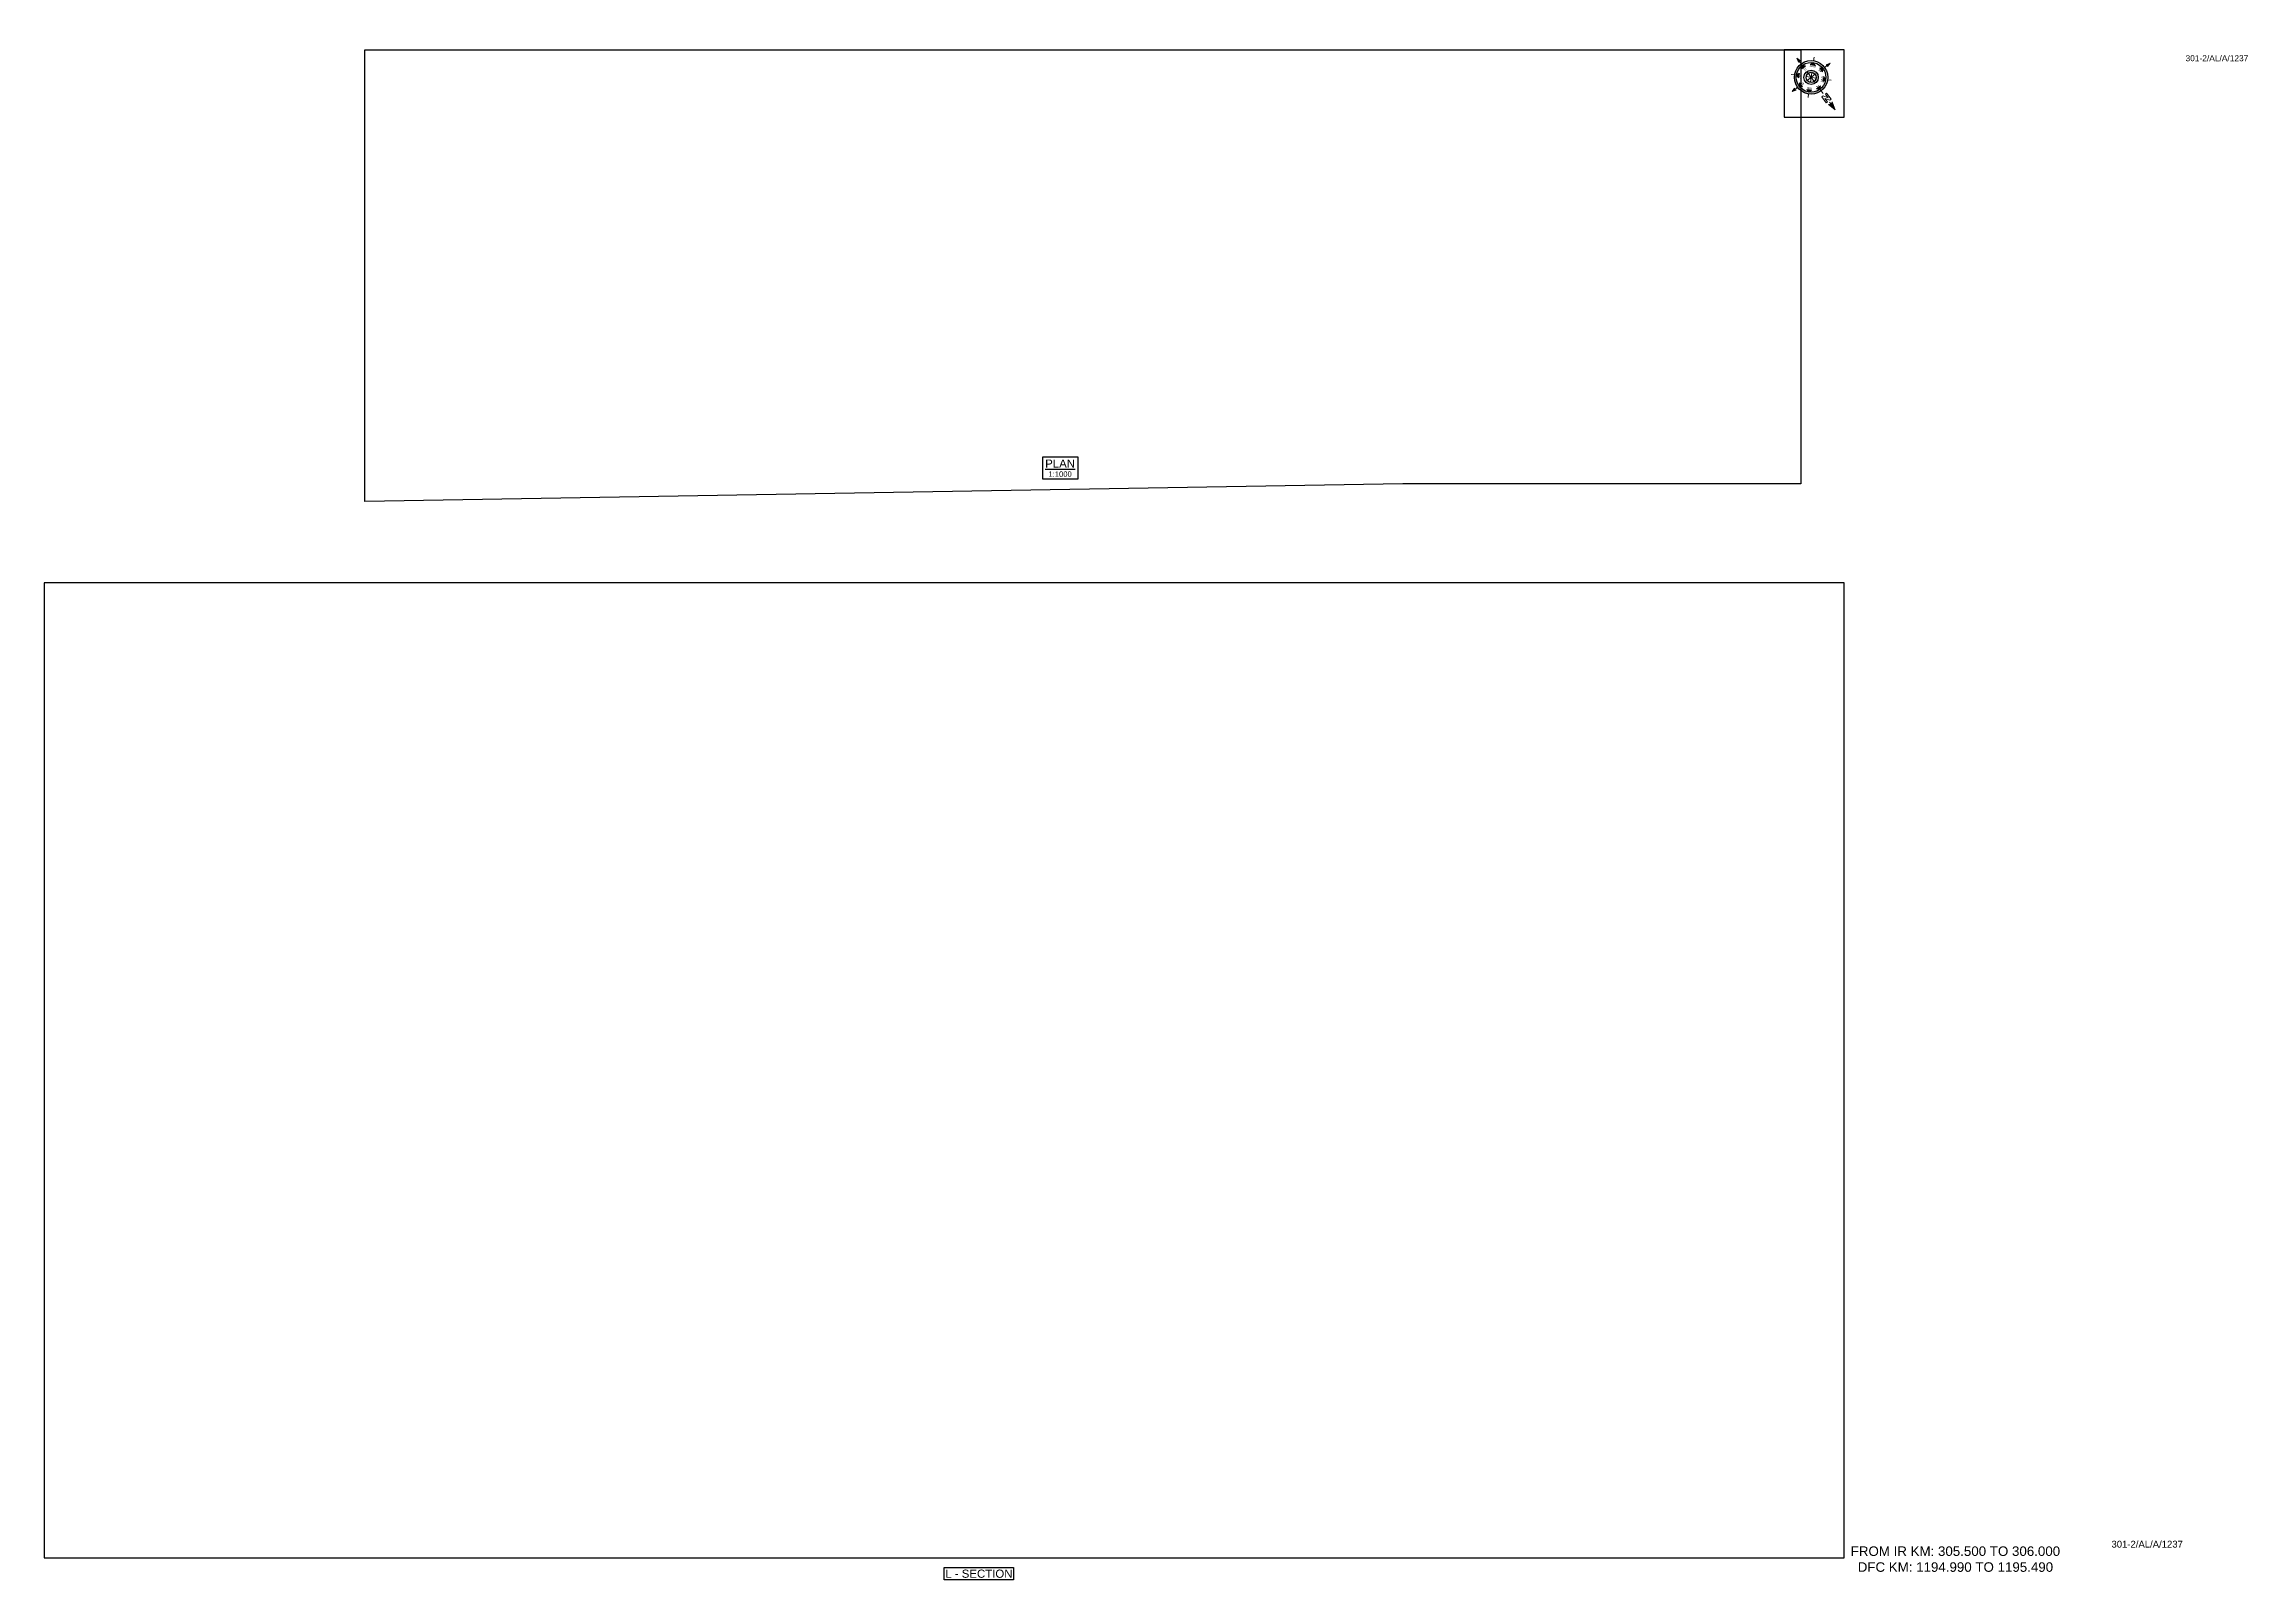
# Paper-space layout '1237' of a CAD drawing. Header units: metres. Extents: x 15 to 824, y 17 to 581.
import ezdxf
from ezdxf.enums import TextEntityAlignment as Align

# ---------------------------------------------------------------- set-up
doc = ezdxf.new("R2010")
doc.units = ezdxf.units.M
doc.header["$MEASUREMENT"] = 0
doc.layers.get('Defpoints').update_dxf_attribs({"color": 5})
doc.layers.add('title', color=7, linetype='Continuous')
doc.styles.get("Standard").update_dxf_attribs({"font": 'arial.ttf'})
doc.styles.add('Style-Arial', font='arial.ttf')

# ---------------------------------------------------------------- blocks, each defined once
blk = doc.blocks.new('N')
for points in [[(0, 8.41), (-0.49, 6.68), (0, 6.93)], [(0.49, 6.68), (0, 6.93), (0, 8.41)], [(-4.93, 0), (-4.07, 0.25), (-4.19, 0)], [(-4.07, -0.25), (-4.19, 0), (-4.93, 0)], [(-3.08, 0), (-2.59, 0.49), (-2.59, -0.49)], [(-2.18, 2.18), (-1.48, 2.18), (-2.18, 1.48)], [(0, 3.08), (0.49, 2.59), (-0.49, 2.59)], [(2.18, 2.18), (2.18, 1.48), (1.48, 2.18)], [(3.08, 0), (2.59, -0.49), (2.59, 0.49)], [(4.07, 0.25), (4.19, 0), (4.93, 0)], [(4.93, 0), (4.07, -0.25), (4.19, 0)], [(-2.18, -2.18), (-2.18, -1.48), (-1.48, -2.18)], [(0, -3.08), (-0.49, -2.59), (0.49, -2.59)], [(0, -4.93), (-0.25, -4.07), (0, -4.19)], [(0.25, -4.07), (0, -4.19), (0, -4.93)], [(2.18, -2.18), (1.48, -2.18), (2.18, -1.48)]]:
    blk.add_hatch(color=7).paths.add_polyline_path(points, flags=0)
h = blk.add_hatch(color=7)
h.paths.add_polyline_path([(0, -3.08), (0, -3.46, 1), (0, 3.46), (0, 3.08, -1)])
h.paths.add_polyline_path([(0, 1.05), (0, 1.48, 1), (0, -1.48), (0, -1.05, -1)])
at = {"color": 7, "linetype": 'ByBlock', "lineweight": 13}
for p, q in [((-0.61, 4.57), (-0.61, 6.12)), ((-0.61, 6.12), (-0.3, 6.12)), ((-0.3, 6.12), (0.32, 5.19)), ((0.32, 4.57), (-0.3, 5.5)), ((-0.3, 5.5), (-0.3, 4.57)), ((0.32, 5.19), (0.32, 6.12)), ((0.32, 6.12), (0.64, 6.12)), ((0.64, 6.12), (0.64, 4.57))]:
    blk.add_line(p, q, dxfattribs=at)
at = {"color": 7, "lineweight": 13}
for p, q in [((0, 6.41), (0, 7.28)), ((-3.46, 0), (-4.19, 0)), ((-2.45, 2.45), (-2.97, 2.97)), ((1.05, 0), (-1.05, 0)), ((-1.05, 0), (1.05, 0)), ((-0.74, 0.74), (0.74, -0.74)), ((0.74, 0.74), (-0.74, -0.74)), ((0.74, -0.74), (-0.74, 0.74)), ((-0.74, -0.74), (0.74, 0.74)), ((0, 3.46), (0, 4.19)), ((0, 3.46), (0, 3.08)), ((0, 1.05), (0, 1.48)), ((0, 1.05), (0, -1.05)), ((0, -1.05), (0, 1.05)), ((2.45, 2.45), (2.97, 2.97)), ((3.46, 0), (4.19, 0)), ((-2.45, -2.45), (-2.97, -2.97)), ((0, -1.05), (0, -1.48)), ((0, -3.46), (0, -3.08)), ((0, -3.46), (0, -4.19)), ((2.45, -2.45), (2.97, -2.97))]:
    blk.add_line(p, q, dxfattribs=at)
for points in [[(0, 8.41), (-0.49, 6.68), (0, 6.93), (0, 6.93)], [(0.49, 6.68), (0, 6.93), (0, 8.41), (0, 8.41)], [(-4.93, 0), (-4.07, 0.25), (-4.19, 0), (-4.19, 0)], [(-4.07, -0.25), (-4.19, 0), (-4.93, 0), (-4.93, 0)], [(-3.08, 0), (-2.59, 0.49), (-2.59, -0.49), (-2.59, -0.49)], [(-2.18, 2.18), (-1.48, 2.18), (-2.18, 1.48), (-2.18, 1.48)], [(0, 3.08), (0.49, 2.59), (-0.49, 2.59), (-0.49, 2.59)], [(2.18, 2.18), (2.18, 1.48), (1.48, 2.18), (1.48, 2.18)], [(3.08, 0), (2.59, -0.49), (2.59, 0.49), (2.59, 0.49)], [(4.07, 0.25), (4.19, 0), (4.93, 0), (4.93, 0)], [(4.93, 0), (4.07, -0.25), (4.19, 0), (4.19, 0)], [(-2.18, -2.18), (-2.18, -1.48), (-1.48, -2.18), (-1.48, -2.18)], [(0, -3.08), (-0.49, -2.59), (0.49, -2.59), (0.49, -2.59)], [(0, -4.93), (-0.25, -4.07), (0, -4.19), (0, -4.19)], [(0.25, -4.07), (0, -4.19), (0, -4.93), (0, -4.93)], [(2.18, -2.18), (1.48, -2.18), (2.18, -1.48), (2.18, -1.48)]]:
    blk.add_lwpolyline(points, close=True, dxfattribs=at)
at = {"color": 7, "linetype": 'ByBlock', "lineweight": 13}
for points in [[(-0.3, 4.57), (-0.61, 4.57)], [(0.32, 4.57), (0.64, 4.57)]]:
    blk.add_lwpolyline(points, dxfattribs=at)
at = {"color": 7}
for radius in [3.46, 3.08, 1.48, 1.05]:
    blk.add_circle((0, 0), radius, dxfattribs=at)
for s, rotation, p in [('W', 90, (-2.1, 0)), ('NW', 45, (-1.48, 1.48)), ('NE', 315, (1.48, 1.48)), ('E', 270, (1.97, 0)), ('SW', 135, (-1.48, -1.48)), ('SE', 225, (1.48, -1.48))]:
    blk.add_text(s, height=0.6, rotation=rotation, dxfattribs=at).set_placement(p, align=Align.CENTER)
for s, p in [('N', (0, 2.1)), ('S', (0, -2.47))]:
    blk.add_text(s, height=0.6, dxfattribs=at).set_placement(p, align=Align.CENTER)

psp = doc.layouts.new('1237')

# ---------------------------------------------------------------- linework, layer by layer
psp.add_lwpolyline([(345.48, 16.87), (345.48, 21.48), (371.01, 21.48), (371.01, 16.87)], close=True)
at = {"layer": 'Defpoints'}
psp.add_lwpolyline([(14.99, 25), (675.99, 25), (676.01, 383.09), (15.01, 383.09)], close=True, dxfattribs=at)
at = {"layer": 'title', "color": 7, "linetype": 'Continuous', "lineweight": -3}
psp.add_lwpolyline([(381.71, 429.4), (394.59, 429.4), (394.59, 421.24), (381.71, 421.24)], close=True, dxfattribs=at)

# ---------------------------------------------------------------- texts
at = {"style": 'Style-Arial'}
for height, p in [(2.2, (801.38, 574.76)), (2.5, (774.19, 28.76))]:
    psp.add_text('301-2/AL/A/1237', height=height, dxfattribs=at).set_placement(p)
at = {"insert": (674.74, 29.19), "char_height": 3.5, "attachment_point": 1, "style": 'Style-Arial'}
psp.add_mtext_dynamic_manual_height_columns('\\pxqc;FROM IR KM: 305.500 TO 306.000 {\\C1;DFC KM: 1194.990 TO 1195.490 }', width=84.2726, gutter_width=17.5, heights=[0], dxfattribs=at)
at = {"layer": 'title', "color": 7, "linetype": 'Continuous', "lineweight": -3, "style": 'Style-Arial'}
for s, height, p in [('%%UPLAN', 3, (388.1, 426.95)), ('1:1000', 2, (388.1, 423.09))]:
    psp.add_text(s, height=height, dxfattribs=at).set_placement(p, align=Align.MIDDLE)
at = {"layer": 'title', "style": 'Style-Arial'}
psp.add_text('L - SECTION', height=3, rotation=0.00006, dxfattribs=at).set_placement((358.27, 19.17), align=Align.MIDDLE_CENTER)

# ---------------------------------------------------------------- viewports
at = {"layer": 'Defpoints'}
vp = psp.add_viewport(center=(345.5, 204.04), size=(661.02, 358.09), view_center_point=(15205, -12058.56), view_height=358.09, status=3, dxfattribs=at)
vp.dxf.flags = 0x10000  # cut along an outline
vp.dxf.clipping_boundary_handle = psp.add_lwpolyline([(14.99, 25), (675.99, 25), (676.01, 383.09), (15.01, 383.09)], format="xyb", close=True, dxfattribs={"invisible": 1}).dxf.handle

# ---------------------------------------------------------------- wipeouts: each hides what was drawn before it
psp.add_wipeout([(653.96, 579), (676, 579), (676, 554.19), (653.96, 554.19)])

# ---------------------------------------------------------------- next in the draw order: linework, layer by layer
psp.add_lwpolyline([(676, 579), (653.96, 579), (653.96, 554.19), (676, 554.19)], close=True)
psp.add_lwpolyline([(132.73, 579), (660.08, 579), (660.08, 419.51), (514.01, 419.5), (514.01, 419.5), (514.01, 419.5), (132.73, 413.04)], close=True, dxfattribs=at)

# ---------------------------------------------------------------- next in the draw order: block references
at = {"xscale": 1.771541522973351, "yscale": 1.771541522973351, "zscale": 1.771541522973351, "rotation": 216.5675582561224}
psp.add_blockref('N', (663.88, 568.84), dxfattribs=at)

# ---------------------------------------------------------------- next in the draw order: viewports
at = {"layer": 'Defpoints', "view_twist_angle": 216.56755826}
vp = psp.add_viewport(center=(396.41, 496.02), size=(527.36, 165.9552), view_center_point=(1501466.11, -3098651.33), view_height=165.9552, dxfattribs=at)
vp.dxf.flags = 0x10000  # cut along an outline
vp.dxf.clipping_boundary_handle = psp.add_lwpolyline([(132.73, 579), (660.08, 579), (660.08, 419.51), (514.01, 419.5), (514.01, 419.5), (514.01, 419.5), (132.73, 413.04)], format="xyb", close=True, dxfattribs={"invisible": 1}).dxf.handle

doc.saveas('drawing.dxf')
